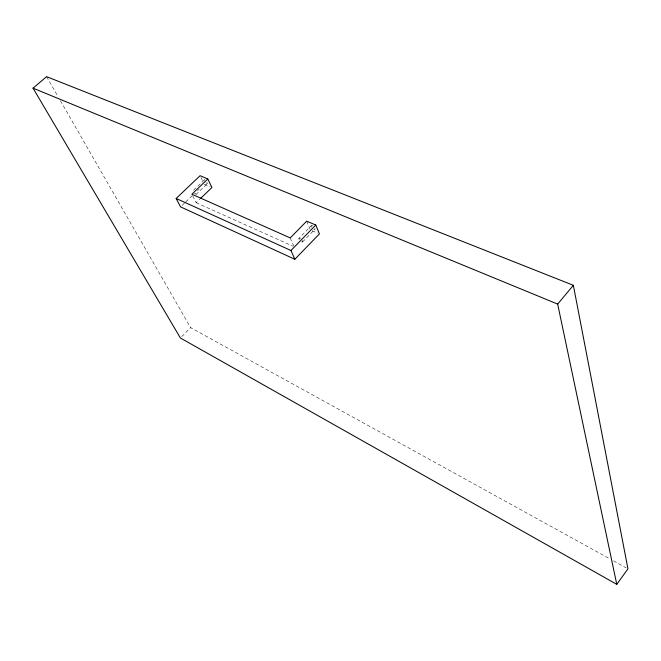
<?xml version="1.0" encoding="UTF-8"?>
<svg xmlns="http://www.w3.org/2000/svg" width="661" height="661" viewBox="0 0 661 661"><rect width="100%" height="100%" fill="white"/><g stroke="black" fill="none" stroke-linecap="round" stroke-linejoin="round"><path stroke-width="0.5" stroke-dasharray="3.31 2.48" d="M302.606 241.926L314.859 229.334M299.243 239.794A2.561 1.008 44.5 0 1 298.979 238.299L311.257 225.732M181.75 336.598L190.608 327.616L609.88 558.884M192.731 195.92L196.152 202.687L199.746 199.234M182.031 205.447L184.989 202.613M185.733 201.902L194.623 193.392M197.589 190.55L199.068 189.137M195.846 194.623L207.703 183.262M204.348 179.924L192.467 191.269A2.388 0.843 46.4 0 0 192.458 191.855M204.257 184.171L210.239 186.757M312.182 230.772L317.611 233.118M196.152 202.687L293.145 246.272M613.491 560.875L626.141 567.857M46.592 76.651L57.871 96.299M60.432 100.769L190.608 327.616M200.919 177.388L203.01 181.626M290.237 237.927L293.699 245.818M306.687 221.154L310.009 229.111M314.876 228.309A2.545 1.033 44.5 0 1 313.793 229.301M311.496 227.235A2.545 1.033 44.5 0 1 311.372 225.649A2.545 1.033 44.5 0 1 313.331 226.384M207.728 182.676A2.371 0.876 46.5 0 1 205.976 182.733M204.274 180.172A2.371 0.876 46.5 0 1 204.819 179.775M195.425 193.161A2.388 0.843 46.4 0 1 195.863 194.037M302.341 240.43A2.561 1.008 44.5 0 1 301.548 241.868M298.979 238.299A2.561 1.008 44.5 0 1 300.524 238.621"/><path stroke-width="0.99" d="M616.779 584.349L627.95 568.848L573.351 285.304L46.592 76.651L33.05 88.169L180.387 337.986L616.779 584.349L557.661 304.093L573.351 285.304M207.81 178.982L200.093 175.686L176.156 198.465L180.544 206.868L294.839 259.269L319.42 233.903L315.776 225.029L306.687 221.154L290.237 237.927L191.872 194.227L207.81 178.982L211.95 187.493L200.465 198.54M294.839 259.269L290.956 250.502L315.776 225.029M33.05 88.169L557.661 304.093M176.156 198.465L290.956 250.502"/></g></svg>
